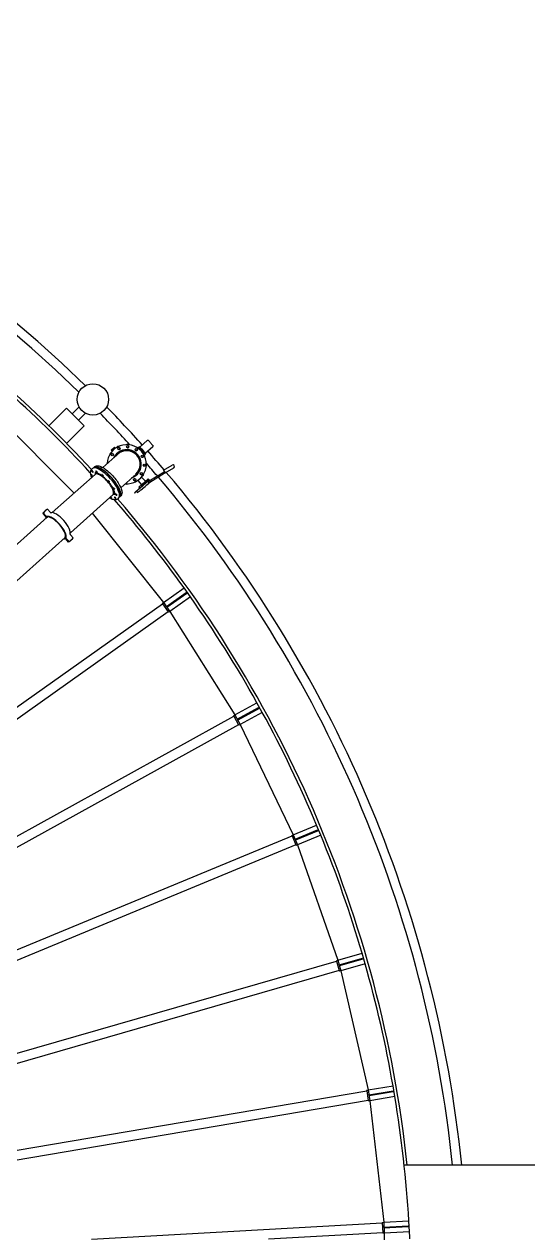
# Model space of a CAD drawing. Header units: millimetres. Extents: x 0 to 157650, y 0 to 89100.
# Drawn here: x 34617 to 39687, y 32286 to 44482 of the extents above; entities that cross this region are included whole.
import ezdxf

# ---------------------------------------------------------------- set-up
doc = ezdxf.new("R2010")
doc.units = ezdxf.units.MM
doc.header["$LTSCALE"] = 150
doc.layers.add('Visible', color=7, linetype='Continuous', lineweight=25)

msp = doc.modelspace()

# ---------------------------------------------------------------- linework, layer by layer
at = {"layer": 'Visible', "color": 9, "true_color": 0xc0c0c0}
for p, q in [((35042, 40613), (34865, 40436)), ((35042, 40613), (35219, 40436)), ((35169, 40628), (35098, 40557)), ((34306, 40572), (35119, 39758)), ((35234, 40562), (35163, 40492)), ((35042, 40259), (35219, 40436)), ((35781, 40221), (35858, 40290)), ((35558, 40151), (35407, 40016)), ((35525, 40222), (35492, 40192)), ((35496, 40188), (35492, 40192)), ((35530, 40218), (35495, 40186)), ((35501, 40179), (35495, 40186)), ((35529, 40217), (35525, 40222)), ((35537, 40211), (35530, 40218)), ((35759, 40213), (35770, 40222)), ((35770, 40222), (35775, 40227)), ((35770, 40222), (35835, 40149)), ((35790, 40199), (35796, 40205)), ((35796, 40205), (35821, 40178)), ((35821, 40178), (35814, 40172)), ((35835, 40149), (35825, 40140)), ((35835, 40161), (35912, 40229)), ((35835, 40149), (35840, 40154)), ((35304, 40005), (35295, 39997)), ((35316, 40016), (35326, 40025)), ((36020, 39988), (36105, 40041)), ((36037, 39961), (36122, 40014)), ((35330, 39946), (34899, 39562)), ((35345, 39960), (35330, 39946)), ((35589, 39812), (35740, 39947)), ((35761, 39886), (35799, 39842)), ((35865, 39901), (35772, 39818)), ((35838, 39877), (35799, 39920)), ((35873, 39892), (35808, 39834)), ((35873, 39892), (35808, 39834)), ((35810, 39832), (35875, 39890)), ((35873, 39892), (35865, 39901)), ((36036, 39962), (35871, 39859)), ((35873, 39892), (35875, 39890)), ((36020, 39988), (36037, 39961)), ((35731, 39765), (35727, 39761)), ((35727, 39761), (35727, 39761)), ((35727, 39761), (35729, 39759)), ((35729, 39759), (35733, 39763)), ((35729, 39759), (35729, 39759)), ((35731, 39765), (35808, 39834)), ((35810, 39832), (35733, 39763)), ((35747, 39775), (35751, 39771)), ((35755, 39766), (35751, 39771)), ((35780, 39809), (35772, 39818)), ((35808, 39803), (35834, 39826)), ((35833, 39827), (35834, 39825)), ((35851, 39840), (35834, 39825)), ((35850, 39841), (35871, 39859)), ((35850, 39841), (35851, 39840)), ((35857, 39874), (35861, 39870)), ((35861, 39870), (35871, 39859)), ((35511, 39743), (35081, 39358)), ((35527, 39756), (35511, 39743)), ((35547, 39743), (35546, 39742)), ((35567, 39710), (35558, 39702)), ((35579, 39721), (35589, 39730)), ((34848, 39516), (33148, 37996)), ((34804, 39554), (34806, 39555)), ((34832, 39522), (34804, 39554)), ((34806, 39555), (34836, 39522)), ((34807, 39557), (34809, 39559)), ((34837, 39524), (34807, 39557)), ((34809, 39559), (34838, 39527)), ((34825, 39576), (34823, 39574)), ((34827, 39577), (34829, 39579)), ((34880, 39564), (34851, 39596)), ((35301, 39555), (36019, 38655)), ((35030, 39312), (33329, 37792)), ((35063, 39264), (35034, 39296)), ((35035, 39299), (35065, 39266)), ((35066, 39267), (35036, 39301)), ((35040, 39301), (35068, 39269)), ((35110, 39307), (35082, 39339)), ((35087, 39283), (35085, 39281)), ((35089, 39284), (35091, 39286)), ((35065, 39266), (35063, 39264)), ((35068, 39269), (35066, 39267)), ((36019, 38656), (36226, 38803)), ((36290, 38713), (36226, 38803)), ((36048, 38615), (36248, 38757)), ((36253, 38748), (36054, 38607)), ((36290, 38713), (36083, 38566)), ((36248, 38757), (36253, 38748)), ((36067, 38561), (28678, 33318)), ((30354, 34630), (36009, 38642)), ((36006, 38646), (36019, 38656)), ((36006, 38646), (36009, 38642)), ((36009, 38642), (36067, 38561)), ((36019, 38656), (36083, 38566)), ((36067, 38561), (36069, 38557)), ((36083, 38566), (36069, 38557)), ((36082, 38566), (36738, 37523)), ((36738, 37523), (36960, 37646)), ((36762, 37479), (36977, 37597)), ((36982, 37589), (36767, 37470)), ((37014, 37549), (36960, 37646)), ((36977, 37597), (36982, 37589)), ((28763, 33109), (36726, 37511)), ((36724, 37515), (36738, 37523)), ((36724, 37515), (36726, 37511)), ((36726, 37511), (36775, 37423)), ((36738, 37523), (36791, 37426)), ((37014, 37549), (36791, 37426)), ((36775, 37423), (28801, 33016)), ((36775, 37423), (36777, 37419)), ((36791, 37426), (36777, 37419)), ((36791, 37426), (37326, 36316)), ((37326, 36316), (37561, 36414)), ((37345, 36270), (37571, 36364)), ((37575, 36355), (37349, 36261)), ((37603, 36312), (37561, 36414)), ((37571, 36364), (37575, 36355)), ((28725, 32748), (37313, 36306)), ((37311, 36310), (37326, 36316)), ((37311, 36310), (37313, 36306)), ((37313, 36306), (37351, 36213)), ((37326, 36316), (37368, 36215)), ((37603, 36312), (37368, 36215)), ((37351, 36213), (28763, 32655)), ((37351, 36213), (37353, 36209)), ((37368, 36215), (37353, 36209)), ((37368, 36215), (37775, 35052)), ((28828, 32469), (37761, 35043)), ((37760, 35047), (37775, 35052)), ((37760, 35047), (37761, 35043)), ((37761, 35043), (37789, 34947)), ((37775, 35052), (38019, 35122)), ((37775, 35052), (37805, 34946)), ((37789, 35004), (38024, 35072)), ((38027, 35062), (37792, 34994)), ((38050, 35017), (37805, 34946)), ((38050, 35017), (38019, 35122)), ((38024, 35072), (38027, 35062)), ((37789, 34947), (28856, 32373)), ((37789, 34947), (37790, 34942)), ((37805, 34946), (37790, 34942)), ((37805, 34946), (38079, 33745)), ((38080, 33745), (38330, 33788)), ((38348, 33679), (38330, 33788)), ((29265, 32242), (38065, 33737)), ((38064, 33742), (38080, 33745)), ((38064, 33742), (38065, 33737)), ((38065, 33737), (38081, 33639)), ((38080, 33745), (38098, 33637)), ((38088, 33696), (38330, 33737)), ((38331, 33727), (38090, 33686)), ((38348, 33679), (38098, 33637)), ((38330, 33737), (38331, 33727)), ((38081, 33639), (29862, 32242)), ((38081, 33639), (38082, 33634)), ((38098, 33637), (38082, 33634)), ((38098, 33637), (38236, 32412)), ((44391, 32986), (38443, 32986)), ((35293, 32242), (38220, 32406)), ((38220, 32411), (38236, 32412)), ((38220, 32411), (38220, 32406)), ((38220, 32406), (38226, 32307)), ((38236, 32412), (38490, 32427)), ((38236, 32412), (38242, 32303)), ((38239, 32362), (38484, 32376)), ((38484, 32366), (38239, 32352)), ((38484, 32376), (38484, 32366)), ((38496, 32317), (38490, 32427)), ((38226, 32307), (37075, 32242)), ((38226, 32307), (38226, 32302)), ((38242, 32303), (38226, 32302)), ((38496, 32317), (38242, 32303)), ((38242, 32302), (38242, 32236))]:
    msp.add_line(p, q, dxfattribs=at)
for centre, radius in [((35308, 40702), 158), ((35503, 40145), 11), ((35571, 40205), 11), ((35659, 40224), 11), ((35745, 40195), 11), ((35806, 40128), 11), ((35824, 40039), 11), ((35728, 39893), 11), ((35796, 39953), 11)]:
    msp.add_circle(centre, radius, dxfattribs=at)
for centre, radius, start, end in [((26292, 31686), 12796, 45.6757, 314.3243), ((26292, 31686), 12704, 45.6781, 134.7925), ((26292, 31686), 12250, 42.7118, 112.5537), ((26292, 31686), 12220, 42.6349, 47.9591), ((26292, 31686), 12796, 41.9697, 44.3243), ((26292, 31686), 12704, 42.3495, 44.3219), ((35659, 40224), 25, 59.2162, 114.3606), ((35649, 40049), 197, 265.5088, 178.068), ((35503, 40145), 25, 119.2162, 174.3606), ((35502, 40144), 10.7, 321.5072, 134.532), ((35649, 40049), 147, 289.5207, 154.0561), ((35649, 40049), 139, 299.8844, 143.6924), ((35571, 40205), 25, 89.2162, 144.3606), ((35649, 40049), 136, 311.7884, 131.7884), ((35649, 40049), 136, 311.7884, 131.7884), ((35569, 40205), 10.7, 291.5072, 104.532), ((35658, 40224), 10.7, 261.5072, 74.532), ((35744, 40196), 10.7, 231.5072, 44.532), ((35745, 40195), 25, 50.3149, 84.3606), ((35805, 40129), 10.7, 201.5072, 14.532), ((35806, 40128), 25, 359.2162, 33.2619), ((26292, 31686), 12796, 40.474, 41.6071), ((35475, 40059), 25, 149.2162, 191.1078), ((35824, 40041), 10.7, 171.5072, 344.532), ((35824, 40039), 25, 329.2162, 24.3606), ((26292, 31686), 12704, 40.4672, 41.2273), ((36114, 40027), 16, 301.7884, 121.7884), ((35730, 39893), 10.7, 111.5072, 284.532), ((35797, 39954), 10.7, 141.5072, 314.532), ((35796, 39953), 25, 299.2162, 354.3606), ((26292, 31686), 12704, 5.8734, 40.396), ((26292, 31686), 12796, 5.831, 40.3291), ((35640, 39874), 25, 252.4691, 294.3606), ((35728, 39893), 25, 269.2162, 324.3606), ((26292, 31686), 12220, 35.6177, 40.9419), ((26292, 31686), 12250, 6.0918, 40.8651), ((26292, 31686), 12220, 29.1891, 35.102), ((26292, 31686), 12220, 22.7606, 28.6734), ((26292, 31686), 12220, 16.332, 22.2448), ((26292, 31686), 12220, 9.9034, 15.8162), ((26292, 31686), 12220, 3.4749, 9.3877), ((26292, 31686), 12220, 2.6186, 2.9591)]:
    msp.add_arc(centre, radius, start, end, dxfattribs=at)
for centre, major_axis, ratio, start_param, end_param in [((35807, 40190), (-32.7, 36.5), 0.031984, 5.09264, 6.283185), ((35807, 40190), (32.7, -36.5), 0.031984, 0, 1.190545), ((35435, 39858), (132, -147), 0.34202, 0, 3.141593), ((35447, 39868), (-132, 147), 0.34202, 3.019566, 6.405212), ((35447, 39868), (-128, 143), 0.34202, 3.1428, 6.281978), ((35359, 40016), (7.33, -8.2), 0.34202, 4.494709, 7.037575), ((35294, 39941), (-7.16, 8.02), 0.34202, 0.689257, 6.527291), ((35298, 39945), (7.16, -8.02), 0.34202, 4.015337, 5.409441), ((35304, 39975), (-7.16, 8.02), 0.34202, 0.165658, 6.003693), ((35308, 39978), (7.16, -8.02), 0.34202, 4.015337, 5.409441), ((35447, 39868), (-132, 147), 0.34202, 0.50058, 0.52507), ((35420, 39844), (91, -102), 0.34202, 0, 3.141593), ((35420, 39844), (91, -102), 0.34202, 0, 3.141593), ((35345, 39973), (7.16, -8.02), 0.34202, 2.783652, 8.621687), ((35435, 39858), (-93, 104), 0.34202, 6.282012, 6.490949), ((35349, 39977), (7.16, -8.02), 0.34202, 4.015337, 5.409441), ((35405, 39937), (7.16, -8.02), 0.34202, 2.260053, 8.098088), ((35410, 39940), (7.16, -8.02), 0.34202, 4.015337, 5.409441), ((35469, 39875), (7.16, -8.02), 0.34202, 1.736454, 7.574489), ((35473, 39878), (7.16, -8.02), 0.34202, 4.015337, 5.409441), ((35519, 39804), (7.16, -8.02), 0.34202, 1.212855, 7.05089), ((35524, 39808), (7.16, -8.02), 0.34202, 4.015337, 5.409713), ((35585, 39764), (-7.33, 8.2), 0.34202, 5.528796, 8.071662), ((35798, 39813), (-53.3, -47.7), 0.195718, 0.462524, 1.570796), ((35491, 39711), (-7.16, 8.02), 0.34202, 0.416397, 2.338501), ((35491, 39711), (7.16, -8.02), 0.34202, 5.925244, 9.008381), ((35495, 39715), (7.16, -8.02), 0.34202, 4.015337, 5.409441), ((35435, 39858), (93, -104), 0.34202, 6.075421, 6.284359), ((35532, 39710), (7.16, -8.02), 0.34202, 0.165658, 6.003693), ((35536, 39713), (7.16, -8.02), 0.34202, 4.015337, 5.409441), ((35542, 39744), (7.16, -8.02), 0.34202, 0.689257, 6.527291), ((35435, 39858), (128, -143), 0.34202, 5.902938, 5.922954), ((35546, 39747), (7.16, -8.02), 0.34202, 4.015337, 5.409441), ((35439, 39861), (107, -119), 0.34202, 0.008334, 0.031606), ((34954, 39428), (-131, 146), 0.939693, 0, 0.153297), ((34956, 39429), (-131, 146), 0.939693, 6.277628, 6.436482), ((34958, 39431), (-131, 146), 0.939693, 0, 0.153297), ((34960, 39433), (-131, 146), 0.939693, 6.129888, 6.436482), ((34830, 39520), (5.33, -5.96), 0.34202, 0.124915, 1.570796), ((34832, 39519), (9.3, -10.4), 0.34202, 0.373108, 1.570796), ((34841, 39527), (9.3, -10.4), 0.34202, 4.712389, 6.169987), ((34840, 39529), (5.33, -5.96), 0.34202, 4.712389, 6.158271), ((34936, 39411), (-96, 108), 0.34202, 3.266507, 6.158271), ((34936, 39411), (91, -102), 0.34202, 0.113198, 3.028394), ((34882, 39566), (5.33, -5.96), 0.34202, 4.712389, 6.158271), ((34978, 39449), (96, -108), 0.34202, 0.124915, 3.016678), ((34936, 39411), (-96, 108), 0.34202, 0.124915, 0.334311), ((34936, 39411), (96, -108), 0.34202, 5.948875, 6.158271), ((35031, 39296), (-9.3, 10.4), 0.34202, 4.712389, 5.910077), ((35032, 39294), (-5.33, 5.96), 0.34202, 4.712389, 6.158271), ((35040, 39304), (-9.3, 10.4), 0.34202, 0.113198, 1.570796), ((35042, 39303), (-5.33, 5.96), 0.34202, 0.124915, 1.570796), ((34954, 39428), (131, -146), 0.939693, 6.129888, 6.283185), ((34956, 39429), (131, -146), 0.939693, 6.129888, 6.288743), ((34958, 39431), (131, -146), 0.939693, 6.129888, 6.283185), ((34960, 39433), (131, -146), 0.939693, 6.129888, 6.436482), ((35084, 39340), (-5.33, 5.96), 0.34202, 0.124915, 1.570796)]:
    msp.add_ellipse(centre, major_axis=major_axis, ratio=ratio, start_param=start_param, end_param=end_param, dxfattribs=at)
for points, knots in [([(35858, 40290), (35858, 40290), (35859, 40290), (35860, 40291), (35860, 40291), (35861, 40291), (35862, 40291), (35862, 40291), (35863, 40291), (35863, 40291), (35863, 40290), (35864, 40290), (35864, 40290), (35865, 40290), (35865, 40290), (35866, 40289), (35867, 40288), (35870, 40285), (35872, 40283), (35876, 40279), (35878, 40276), (35883, 40271), (35885, 40268), (35891, 40262), (35893, 40259), (35898, 40254), (35900, 40251), (35904, 40246), (35906, 40244), (35909, 40240), (35911, 40239), (35912, 40237), (35912, 40237), (35913, 40236), (35913, 40236), (35913, 40235), (35913, 40235), (35913, 40234), (35914, 40234), (35914, 40233), (35914, 40232), (35913, 40231), (35913, 40230), (35912, 40230), (35912, 40229), (35912, 40229)], [6.283185, 6.283185, 6.283185, 6.283185, 6.293677, 6.293677, 6.305218, 6.305218, 6.319851, 6.319851, 6.33863, 6.33863, 6.362175, 6.362175, 6.398803, 6.398803, 6.489762, 6.489762, 6.803921, 6.803921, 7.145277, 7.145277, 7.469981, 7.469981, 7.792042, 7.792042, 8.113496, 8.113496, 8.435196, 8.435196, 8.758411, 8.758411, 9.088426, 9.088426, 9.256602, 9.256602, 9.34069, 9.34069, 9.36128, 9.36128, 9.388046, 9.388046, 9.40684, 9.40684, 9.420229, 9.420229, 9.424778, 9.424778, 9.424778, 9.424778]), ([(35493, 40149), (35493, 40149), (35493, 40149), (35493, 40149), (35493, 40149), (35493, 40149), (35493, 40149), (35493, 40149), (35493, 40149), (35493, 40149), (35493, 40149), (35493, 40149), (35493, 40149), (35493, 40149), (35493, 40149), (35493, 40150), (35493, 40150), (35494, 40150), (35494, 40151), (35494, 40151), (35495, 40151), (35495, 40151)], [-0.4464283, -0.4464283, -0.4464283, -0.4464283, -0.4414197, -0.4414197, -0.3885209, -0.3885209, -0.3668463, -0.3668463, -0.355743, -0.355743, -0.3485549, -0.3485549, -0.3417734, -0.3417734, -0.3326846, -0.3326846, -0.3132639, -0.3132639, -0.1608562, -0.1608562, -0.1082219, -0.1082219, -0.1082219, -0.1082219]), ([(35563, 40214), (35563, 40214), (35563, 40214), (35564, 40214), (35564, 40214), (35564, 40214), (35564, 40214), (35564, 40214), (35564, 40214), (35564, 40214), (35564, 40214), (35564, 40214), (35564, 40214), (35564, 40214), (35564, 40214), (35564, 40214), (35565, 40214), (35565, 40214), (35566, 40215), (35566, 40215), (35566, 40215), (35567, 40215)], [-0.4464283, -0.4464283, -0.4464283, -0.4464283, -0.4414197, -0.4414197, -0.3885209, -0.3885209, -0.3668463, -0.3668463, -0.355743, -0.355743, -0.3485549, -0.3485549, -0.3417734, -0.3417734, -0.3326846, -0.3326846, -0.3132639, -0.3132639, -0.1608562, -0.1608562, -0.1082219, -0.1082219, -0.1082219, -0.1082219]), ([(35657, 40235), (35657, 40235), (35657, 40235), (35658, 40235), (35658, 40235), (35658, 40235), (35658, 40235), (35658, 40235), (35658, 40235), (35658, 40235), (35658, 40235), (35658, 40235), (35658, 40235), (35658, 40235), (35658, 40235), (35658, 40235), (35659, 40235), (35659, 40234), (35660, 40234), (35660, 40234), (35660, 40234), (35661, 40234)], [-0.4464274, -0.4464274, -0.4464274, -0.4464274, -0.4357273, -0.4357273, -0.3854996, -0.3854996, -0.3639455, -0.3639455, -0.3544657, -0.3544657, -0.3482517, -0.3482517, -0.3423328, -0.3423328, -0.3343126, -0.3343126, -0.3161268, -0.3161268, -0.1533146, -0.1533146, -0.1082215, -0.1082215, -0.1082215, -0.1082215]), ([(35749, 40206), (35749, 40206), (35749, 40206), (35749, 40206), (35749, 40206), (35750, 40205), (35750, 40205), (35750, 40205), (35750, 40205), (35750, 40205), (35750, 40205), (35750, 40205), (35750, 40205), (35750, 40205), (35750, 40205), (35750, 40205), (35750, 40205), (35751, 40205), (35751, 40204), (35751, 40204), (35752, 40204), (35752, 40204)], [-0.4464283, -0.4464283, -0.4464283, -0.4464283, -0.4414197, -0.4414197, -0.3885209, -0.3885209, -0.3668463, -0.3668463, -0.355743, -0.355743, -0.3485549, -0.3485549, -0.3417734, -0.3417734, -0.3326846, -0.3326846, -0.3132639, -0.3132639, -0.1608562, -0.1608562, -0.1082219, -0.1082219, -0.1082219, -0.1082219]), ([(35814, 40135), (35814, 40135), (35814, 40134), (35815, 40133), (35815, 40133), (35815, 40132)], [-1.5393989, -1.5393989, -1.5393989, -1.5393989, -1.4569565, -1.4569565, -1.2617905, -1.2617905, -1.2617905, -1.2617905]), ([(35326, 40025), (35331, 40030), (35338, 40032), (35356, 40035), (35366, 40033), (35391, 40025), (35405, 40018), (35435, 39999), (35450, 39987), (35480, 39961), (35495, 39947), (35523, 39916), (35536, 39900), (35559, 39868), (35569, 39852), (35586, 39820), (35593, 39805), (35601, 39778), (35602, 39765), (35600, 39745), (35596, 39736), (35589, 39730)], [3.141593, 3.141593, 3.141593, 3.141593, 3.375336, 3.375336, 3.676432, 3.676432, 4.020594, 4.020594, 4.352502, 4.352502, 4.67908, 4.67908, 5.004229, 5.004229, 5.330285, 5.330285, 5.660485, 5.660485, 6.001413, 6.001413, 6.283185, 6.283185, 6.283185, 6.283185]), ([(35835, 40041), (35835, 40041), (35835, 40041), (35835, 40041), (35835, 40041), (35835, 40041), (35835, 40040), (35835, 40040), (35835, 40040), (35835, 40040), (35835, 40040), (35835, 40040), (35835, 40040), (35835, 40040), (35835, 40040), (35835, 40040), (35835, 40040), (35835, 40039), (35835, 40039), (35835, 40038), (35835, 40038), (35835, 40038)], [-0.4464274, -0.4464274, -0.4464274, -0.4464274, -0.4357273, -0.4357273, -0.3854996, -0.3854996, -0.3639455, -0.3639455, -0.3544657, -0.3544657, -0.3482517, -0.3482517, -0.3423328, -0.3423328, -0.3343126, -0.3343126, -0.3161268, -0.3161268, -0.1533146, -0.1533146, -0.1082215, -0.1082215, -0.1082215, -0.1082215]), ([(35295, 39997), (35289, 39992), (35286, 39985), (35281, 39969), (35282, 39959), (35286, 39937), (35289, 39926), (35294, 39914)], [2.9367107, 2.9367107, 2.9367107, 2.9367107, 3.1591273, 3.1591273, 3.4488483, 3.4488483, 3.7115742, 3.7115742, 3.7115742, 3.7115742]), ([(35287, 39945), (35287, 39946), (35286, 39946), (35286, 39946), (35286, 39947), (35286, 39948), (35286, 39948), (35286, 39948)], [-2.1774743, -2.1774743, -2.1774743, -2.1774743, -2.1286878, -2.1286878, -1.8246957, -1.8246957, -1.698103, -1.698103, -1.698103, -1.698103]), ([(35297, 39982), (35297, 39982), (35297, 39982), (35297, 39983), (35297, 39983), (35298, 39983), (35298, 39983), (35298, 39983)], [-2.1774743, -2.1774743, -2.1774743, -2.1774743, -2.1286878, -2.1286878, -1.8246957, -1.8246957, -1.698103, -1.698103, -1.698103, -1.698103]), ([(35525, 39740), (35526, 39741), (35528, 39743), (35529, 39754), (35528, 39760), (35524, 39776), (35520, 39786), (35509, 39808), (35503, 39820), (35486, 39844), (35476, 39857), (35456, 39881), (35444, 39893), (35422, 39915), (35410, 39925), (35388, 39941), (35377, 39948), (35358, 39957), (35350, 39960), (35338, 39962), (35333, 39962), (35330, 39961), (35329, 39960), (35328, 39960)], [6.078303, 6.078303, 6.078303, 6.078303, 6.392463, 6.392463, 6.669285, 6.669285, 6.957374, 6.957374, 7.260638, 7.260638, 7.570936, 7.570936, 7.883544, 7.883544, 8.195421, 8.195421, 8.502883, 8.502883, 8.798879, 8.798879, 9.075614, 9.075614, 9.219896, 9.219896, 9.219896, 9.219896]), ([(35339, 39982), (35339, 39982), (35340, 39981), (35340, 39981), (35341, 39981), (35342, 39981), (35342, 39981), (35342, 39981)], [-2.1773625, -2.1773625, -2.1773625, -2.1773625, -2.0762328, -2.0762328, -1.8118997, -1.8118997, -1.6981222, -1.6981222, -1.6981222, -1.6981222]), ([(35403, 39944), (35403, 39943), (35403, 39943), (35404, 39943), (35405, 39942), (35406, 39941), (35406, 39941), (35406, 39941)], [-3.2077958, -3.2077958, -3.2077958, -3.2077958, -3.1624121, -3.1624121, -2.6741523, -2.6741523, -2.6485085, -2.6485085, -2.6485085, -2.6485085]), ([(35735, 39884), (35735, 39884), (35735, 39884), (35735, 39884), (35735, 39884), (35735, 39884), (35735, 39884), (35735, 39884), (35735, 39884), (35735, 39884), (35735, 39884), (35735, 39884), (35735, 39884), (35735, 39884), (35734, 39884), (35734, 39884), (35734, 39884), (35734, 39884), (35733, 39883), (35733, 39883), (35733, 39883), (35732, 39883)], [-0.4464283, -0.4464283, -0.4464283, -0.4464283, -0.4414197, -0.4414197, -0.3885209, -0.3885209, -0.3668463, -0.3668463, -0.355743, -0.355743, -0.3485549, -0.3485549, -0.3417734, -0.3417734, -0.3326846, -0.3326846, -0.3132639, -0.3132639, -0.1608562, -0.1608562, -0.1082219, -0.1082219, -0.1082219, -0.1082219]), ([(35806, 39949), (35806, 39949), (35806, 39949), (35806, 39949), (35806, 39949), (35806, 39949), (35806, 39949), (35806, 39949), (35806, 39949), (35806, 39949), (35806, 39949), (35806, 39949), (35806, 39949), (35806, 39949), (35806, 39949), (35806, 39948), (35806, 39948), (35805, 39948), (35805, 39948), (35804, 39947), (35804, 39947), (35804, 39947)], [-0.4464283, -0.4464283, -0.4464283, -0.4464283, -0.4414197, -0.4414197, -0.3885209, -0.3885209, -0.3668463, -0.3668463, -0.355743, -0.355743, -0.3485549, -0.3485549, -0.3417734, -0.3417734, -0.3326846, -0.3326846, -0.3132639, -0.3132639, -0.1608562, -0.1608562, -0.1082219, -0.1082219, -0.1082219, -0.1082219]), ([(35860, 39871), (35888, 39889), (35917, 39906), (35973, 39941), (36001, 39958), (36028, 39975)], [0, 0, 0, 0, 10.000001, 10.000001, 19.784658, 19.784658, 19.784658, 19.784658]), ([(35471, 39878), (35471, 39878), (35471, 39878), (35472, 39877), (35472, 39876), (35473, 39875), (35474, 39875), (35474, 39875)], [-2.1774743, -2.1774743, -2.1774743, -2.1774743, -2.1286878, -2.1286878, -1.8246957, -1.8246957, -1.698103, -1.698103, -1.698103, -1.698103]), ([(35524, 39803), (35525, 39803), (35525, 39803), (35525, 39802), (35526, 39801), (35526, 39800), (35526, 39800), (35526, 39800)], [-2.1773625, -2.1773625, -2.1773625, -2.1773625, -2.0762328, -2.0762328, -1.8118997, -1.8118997, -1.6981222, -1.6981222, -1.6981222, -1.6981222]), ([(35476, 39711), (35482, 39707), (35488, 39705), (35507, 39696), (35520, 39693), (35542, 39693), (35551, 39696), (35558, 39702)], [5.30344, 5.30344, 5.30344, 5.30344, 5.4471463, 5.4471463, 5.7920369, 5.7920369, 6.0783034, 6.0783034, 6.0783034, 6.0783034]), ([(35497, 39703), (35497, 39703), (35497, 39703), (35496, 39703), (35495, 39703), (35495, 39704), (35494, 39704), (35494, 39704)], [-2.1773625, -2.1773625, -2.1773625, -2.1773625, -2.0762328, -2.0762328, -1.8118997, -1.8118997, -1.6981222, -1.6981222, -1.6981222, -1.6981222]), ([(35539, 39702), (35539, 39702), (35539, 39702), (35539, 39702), (35539, 39701), (35538, 39701), (35538, 39701), (35538, 39701)], [-2.1774743, -2.1774743, -2.1774743, -2.1774743, -2.1286878, -2.1286878, -1.8246957, -1.8246957, -1.698103, -1.698103, -1.698103, -1.698103]), ([(35550, 39739), (35550, 39739), (35550, 39739), (35550, 39738), (35550, 39737), (35550, 39737), (35550, 39737), (35550, 39736)], [-2.1774743, -2.1774743, -2.1774743, -2.1774743, -2.1286878, -2.1286878, -1.8246957, -1.8246957, -1.698103, -1.698103, -1.698103, -1.698103])]:
    msp.add_open_spline(points, degree=3, knots=knots, dxfattribs=at)
for points in [[(35347, 39976), (35346, 39976), (35346, 39976), (35345, 39976)], [(35541, 39749), (35541, 39749), (35541, 39749), (35541, 39750)]]:
    msp.add_open_spline(points, degree=3, dxfattribs=at)

doc.saveas('drawing.dxf')
